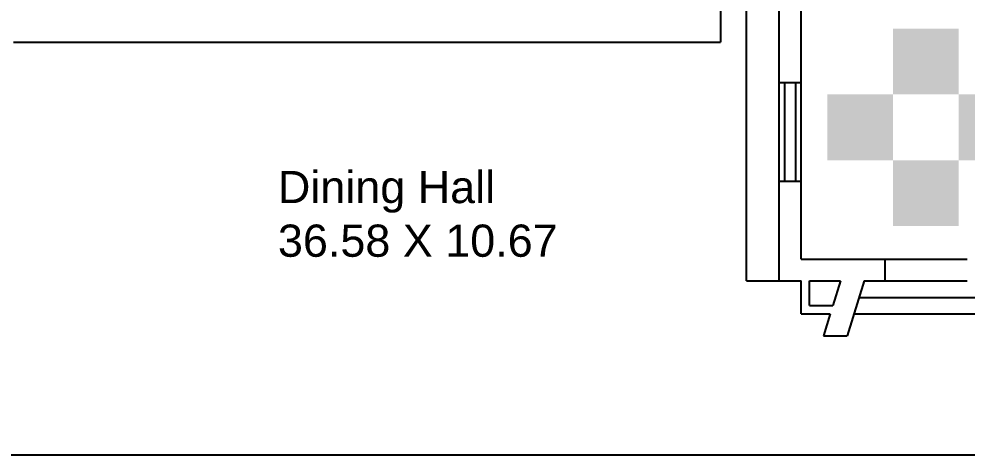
# Model space of a CAD drawing. Header units: inches. Extents: x 101 to 668, y -217 to 99.
# Drawn here: x 447.87 to 465.16, y 15.25 to 23.19 of the extents above; entities that cross this region are included whole.
import ezdxf

# ---------------------------------------------------------------- set-up
doc = ezdxf.new("R2010")
doc.units = ezdxf.units.IN
doc.header["$MEASUREMENT"] = 0
doc.styles.get("Standard").update_dxf_attribs({"font": 'arial.ttf'})

msp = doc.modelspace()

# ---------------------------------------------------------------- hatches: boundary and pattern name
h = msp.add_hatch(color=256)
h.paths.add_polyline_path([(464.41109, 23.01756), (463.81109, 23.01756), (463.81109, 22.41756), (464.41109, 22.41756)])
h.paths.add_polyline_path([(465.01109, 23.01756), (464.41109, 23.01756), (464.41109, 22.41756), (465.01109, 22.41756)])
h.paths.add_polyline_path([(464.41109, 22.41756), (463.81109, 22.41756), (463.81109, 21.81756), (464.41109, 21.81756)])
h.paths.add_polyline_path([(465.01109, 22.41756), (464.41109, 22.41756), (464.41109, 21.81756), (465.01109, 21.81756)])
h.paths.add_polyline_path([(464.41109, 20.61756), (463.81109, 20.61756), (463.81109, 20.01756), (464.41109, 20.01756)])
h.paths.add_polyline_path([(465.01109, 20.61756), (464.41109, 20.61756), (464.41109, 20.01756), (465.01109, 20.01756)])
h.paths.add_polyline_path([(464.41109, 20.01756), (463.81109, 20.01756), (463.81109, 19.41756), (464.41109, 19.41756)])
h.paths.add_polyline_path([(465.01109, 20.01756), (464.41109, 20.01756), (464.41109, 19.41756), (465.01109, 19.41756)])
h.paths.add_polyline_path([(465.61109, 21.81756), (465.01109, 21.81756), (465.01109, 21.21756), (465.61109, 21.21756)])
h.paths.add_polyline_path([(466.21109, 21.81756), (465.61109, 21.81756), (465.61109, 21.21756), (466.21109, 21.21756)])
h.paths.add_polyline_path([(465.61109, 21.21756), (465.01109, 21.21756), (465.01109, 20.61756), (465.61109, 20.61756)])
h.paths.add_polyline_path([(466.21109, 21.21756), (465.61109, 21.21756), (465.61109, 20.61756), (466.21109, 20.61756)])
h.paths.add_polyline_path([(463.81109, 21.21756), (463.21109, 21.21756), (463.21109, 20.61756), (463.81109, 20.61756)])
h.paths.add_polyline_path([(463.21109, 21.21756), (462.61109, 21.21756), (462.61109, 20.61756), (463.21109, 20.61756)])
h.paths.add_polyline_path([(463.21109, 21.81756), (462.61109, 21.81756), (462.61109, 21.21756), (463.21109, 21.21756)])
h.paths.add_polyline_path([(463.81109, 21.81756), (463.21109, 21.81756), (463.21109, 21.21756), (463.81109, 21.21756)])

# ---------------------------------------------------------------- linework, layer by layer
for p, q in [((460.66609, 23.36756), (460.66609, 22.76756)), ((461.13609, 18.41756), (461.13609, 23.36756)), ((461.73609, 18.41756), (461.73609, 23.36756)), ((462.13609, 18.81756), (462.13609, 23.36756)), ((447.76609, 22.76756), (460.66609, 22.76756)), ((461.73609, 22.03532), (462.13609, 22.03532)), ((461.83609, 20.23532), (461.83609, 22.03532)), ((462.03609, 20.23532), (462.03609, 22.03532)), ((461.73609, 20.23532), (462.13609, 20.23532)), ((462.13609, 18.81756), (463.66109, 18.81756)), ((463.66109, 18.81756), (463.66109, 18.41756)), ((463.66109, 18.81756), (465.16109, 18.81756)), ((461.13609, 18.41756), (462.13609, 18.41756)), ((462.13609, 17.81756), (462.13609, 18.41756)), ((462.28609, 18.41756), (462.8518, 18.41756)), ((462.28609, 18.41756), (462.8518, 18.41756)), ((462.28609, 17.96756), (462.28609, 18.41756)), ((462.8518, 18.41756), (462.71198, 17.96756)), ((463.2868, 18.41756), (462.97609, 17.41756)), ((463.2868, 18.41756), (463.66109, 18.41756)), ((463.2868, 18.41756), (465.16109, 18.41756)), ((463.19359, 18.11756), (465.62859, 18.11756)), ((462.13609, 17.81756), (462.66537, 17.81756)), ((462.28609, 17.96756), (462.71198, 17.96756)), ((462.66537, 17.81756), (462.54109, 17.41756)), ((463.10037, 17.81756), (465.7218, 17.81756)), ((462.54109, 17.41756), (462.97609, 17.41756))]:
    msp.add_line(p, q)
msp.add_lwpolyline([(440.18535, 52.91841), (487.68988, 52.91841), (487.68988, 15.24512), (440.18535, 15.24512)], close=True)

# ---------------------------------------------------------------- texts
at = {"insert": (452.59032, 20.42298), "char_height": 0.5865869, "width": 8.6047683, "attachment_point": 1}
msp.add_mtext('Dining Hall\\P36.58 X 10.67 ', dxfattribs=at)

doc.saveas('drawing.dxf')
